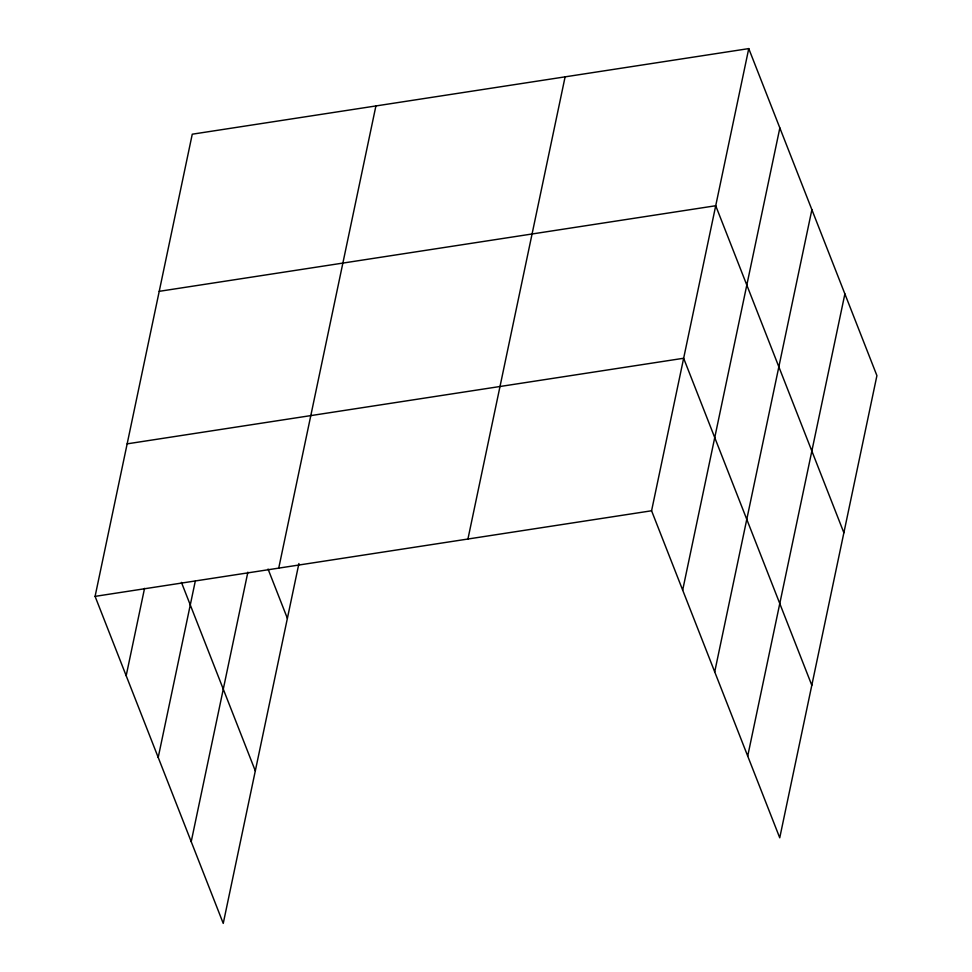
<?xml version="1.0" encoding="UTF-8"?>
<svg xmlns="http://www.w3.org/2000/svg" width="972" height="972" viewBox="0 0 972 972"><rect width="100%" height="100%" fill="white"/><g stroke="black" fill="none" stroke-linecap="round" stroke-linejoin="round"><path stroke-width="1.46" d="M298.914 563.517L223.244 923.4L95.086 596.371L192.262 134.197L748.756 48.6L876.914 375.629L779.738 837.803L651.58 510.774L748.756 48.6M126.178 675.722L144.549 588.352M158.205 757.455L195.263 581.244M191.217 841.667L247.872 572.168M278.733 568.122L375.909 105.948M467.933 539.023L565.109 76.849M682.672 590.125L779.848 127.94M714.712 671.859L811.887 209.685M747.711 756.07L844.887 293.896M159.214 291.333L715.72 205.736L843.878 532.765M127.15 443.852L683.644 358.255L811.814 685.284M95.086 596.371L651.58 510.774M268.053 569.045L287.384 618.362M181.436 582.386L255.308 770.881"/></g></svg>
